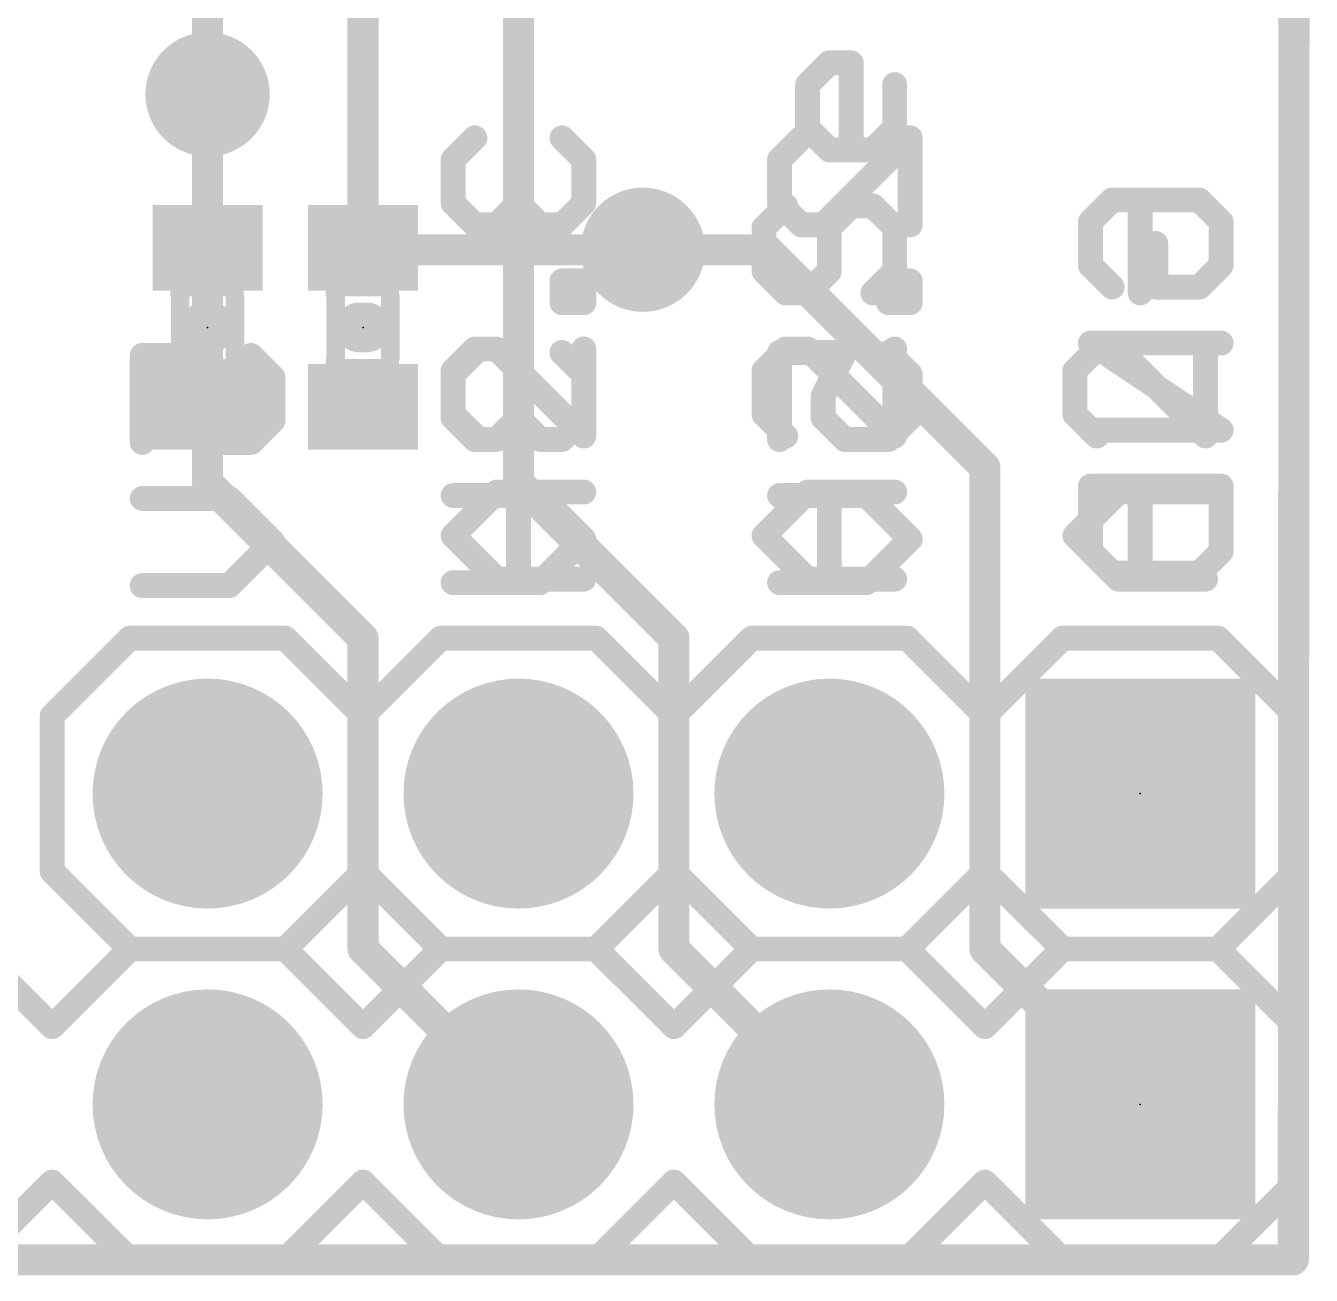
# Model space of a CAD drawing. Extents: x -3.8 to 20.4, y -21.6 to 37.
# Drawn here: x 9.94 to 20.45, y -0.13 to 10.09 of the extents above; entities that cross this region are included whole.
import ezdxf

# ---------------------------------------------------------------- set-up
doc = ezdxf.new("R2010")
doc.units = 0
for name, color, linetype in [('1', 12, 'CONTINUOUS'), ('16', 132, 'CONTINUOUS'), ('17', 110, 'CONTINUOUS'), ('18', 110, 'CONTINUOUS'), ('20', 53, 'CONTINUOUS'), ('21', 41, 'CONTINUOUS'), ('22', 40, 'CONTINUOUS'), ('23', 53, 'CONTINUOUS'), ('51', 53, 'CONTINUOUS')]:
    doc.layers.add(name, color=color, linetype=linetype)

# ---------------------------------------------------------------- blocks, each defined once
blk = doc.blocks.new('RECT')
blk.add_solid([(-0.5, -0.5), (0.5, -0.5), (-0.5, 0.5), (0.5, 0.5)])
blk = doc.blocks.new('SQUAREP')
blk.add_solid([(-0.5, -0.5), (0.5, -0.5), (-0.5, 0.5), (0.5, 0.5)])
blk = doc.blocks.new('ROUNDP')
at = {"const_width": 0.5}
blk.add_lwpolyline([(0, -0.25, 1), (0, 0.25, 1), (0, -0.25)], format="xyb", dxfattribs=at)
blk = doc.blocks.new('ROUNDV')
at = {"const_width": 0.5}
blk.add_lwpolyline([(0, -0.25, 1), (0, 0.25, 1), (0, -0.25)], format="xyb", dxfattribs=at)

msp = doc.modelspace()

# ---------------------------------------------------------------- linework, layer by layer
at = {"layer": '1'}
for points, const_width in [([(20.32, 36.83), (20.32, 0)], 0.2032), ([(11.43, 9.525), (11.43, 10.78)], 0.254), ([(12.7, 10.78), (12.7, 8.27)], 0.254), ([(11.43, 9.525), (11.43, 8.27)], 0.254), ([(12.715, 8.255), (12.7, 8.27)], 0.254), ([(14.986, 8.255), (12.715, 8.255)], 0.254), ([(20.32, 0), (0, 0)], 0.2032)]:
    msp.add_lwpolyline(points, dxfattribs=dict(at, const_width=const_width))
for points, const_width in [([(11.4935, 9.525, 1), (11.3665, 9.525)], 0.127), ([(11.3665, 9.525, 1), (11.4935, 9.525)], 0.127), ([(11.3665, 8.27, 1), (11.4935, 8.27)], 0.127), ([(12.7449, 8.3149, 1), (12.6551, 8.2251)], 0.127), ([(12.6365, 8.27, 1), (12.7635, 8.27)], 0.127), ([(12.715, 8.3185, 1), (12.715, 8.1915)], 0.127), ([(12.6701, 8.2101, 1), (12.7599, 8.2999)], 0.127), ([(14.986, 8.1915, 1), (14.986, 8.3185)], 0.127), ([(20.2692, 0, 1), (20.3708, 0)], 0.1016), ([(20.32, -0.0508, 1), (20.32, 0.0508)], 0.1016)]:
    msp.add_lwpolyline(points, format="xyb", dxfattribs=dict(at, const_width=const_width))
at = {"layer": '16'}
for points, const_width in [([(20.32, 36.83), (20.32, 0)], 0.2032), ([(13.97, 6.35), (13.97, 26.67)], 0.254), ([(11.43, 6.35), (11.43, 9.525)], 0.254), ([(16.002, 8.255), (14.986, 8.255)], 0.254), ([(17.78, 6.477), (16.002, 8.255)], 0.254), ([(17.78, 2.54), (17.78, 6.477)], 0.254), ([(12.7, 5.08), (11.43, 6.35)], 0.254), ([(15.24, 5.08), (13.97, 6.35)], 0.254), ([(12.7, 2.54), (12.7, 5.08)], 0.254), ([(15.24, 2.54), (15.24, 5.08)], 0.254), ([(13.97, 1.27), (12.7, 2.54)], 0.254), ([(16.51, 1.27), (15.24, 2.54)], 0.254), ([(19.05, 1.27), (17.78, 2.54)], 0.254), ([(20.32, 0), (0, 0)], 0.2032)]:
    msp.add_lwpolyline(points, dxfattribs=dict(at, const_width=const_width))
for points, const_width in [([(11.4935, 9.525, 1), (11.3665, 9.525)], 0.127), ([(14.986, 8.3185, 1), (14.986, 8.1915)], 0.127), ([(16.0469, 8.2999, 1), (15.9571, 8.2101)], 0.127), ([(16.002, 8.1915, 1), (16.002, 8.3185)], 0.127), ([(17.8435, 6.477, 1), (17.7165, 6.477)], 0.127), ([(17.7351, 6.4321, 1), (17.8249, 6.5219)], 0.127), ([(11.4749, 6.3949, 1), (11.3851, 6.3051)], 0.127), ([(11.3665, 6.35, 1), (11.4935, 6.35)], 0.127), ([(14.0149, 6.3949, 1), (13.9251, 6.3051)], 0.127), ([(13.9065, 6.35, 1), (14.0335, 6.35)], 0.127), ([(12.7635, 5.08, 1), (12.6365, 5.08)], 0.127), ([(12.6551, 5.0351, 1), (12.7449, 5.1249)], 0.127), ([(15.3035, 5.08, 1), (15.1765, 5.08)], 0.127), ([(15.1951, 5.0351, 1), (15.2849, 5.1249)], 0.127), ([(12.7449, 2.5849, 1), (12.6551, 2.4951)], 0.127), ([(15.2849, 2.5849, 1), (15.1951, 2.4951)], 0.127), ([(17.8249, 2.5849, 1), (17.7351, 2.4951)], 0.127), ([(12.6365, 2.54, 1), (12.7635, 2.54)], 0.127), ([(15.1765, 2.54, 1), (15.3035, 2.54)], 0.127), ([(17.7165, 2.54, 1), (17.8435, 2.54)], 0.127), ([(13.9251, 1.2251, 1), (14.0149, 1.3149)], 0.127), ([(16.4651, 1.2251, 1), (16.5549, 1.3149)], 0.127), ([(19.0051, 1.2251, 1), (19.0949, 1.3149)], 0.127), ([(20.2692, 0, 1), (20.3708, 0)], 0.1016), ([(20.32, -0.0508, 1), (20.32, 0.0508)], 0.1016)]:
    msp.add_lwpolyline(points, format="xyb", dxfattribs=dict(at, const_width=const_width))
at = {"layer": '20', "const_width": 0.254}
for points in [[(20.3, 0), (20.32, 36.83)], [(0, 0), (20.3, 0)]]:
    msp.add_lwpolyline(points, dxfattribs=at)
at = {"layer": '20', "const_width": 0.127}
for points in [[(20.3, -0.0635, 1), (20.3, 0.0635)], [(20.2365, 0, 1), (20.3635, 0)]]:
    msp.add_lwpolyline(points, format="xyb", dxfattribs=at)
at = {"layer": '21'}
for points, const_width in [([(16.3316, 9.6046), (16.5095, 9.7826)], 0.2032), ([(16.5095, 9.7826), (16.6875, 9.7826)], 0.2032), ([(16.6875, 9.7826), (16.6875, 9.0708)], 0.2032), ([(16.3316, 9.2487), (16.3316, 9.6046)], 0.2032), ([(17.0434, 9.6046), (17.0434, 9.2487)], 0.2032), ([(16.5095, 9.0708), (16.3316, 9.2487)], 0.2032), ([(17.0434, 9.2487), (16.8654, 9.0708)], 0.2032), ([(16.8654, 9.0708), (16.5095, 9.0708)], 0.2032), ([(13.9695, 7.9014), (13.9695, 8.6132)], 0.2032), ([(16.1536, 8.6132), (15.9757, 8.4352)], 0.2032), ([(16.5095, 8.4352), (16.6875, 8.6132)], 0.2032), ([(16.6875, 8.6132), (16.8654, 8.6132)], 0.2032), ([(16.8654, 8.6132), (17.0434, 8.4352)], 0.2032), ([(19.0495, 7.9014), (19.0495, 8.6132)], 0.2032), ([(15.9757, 8.4352), (15.9757, 8.0793)], 0.2032), ([(16.5095, 8.0793), (16.5095, 8.4352)], 0.2032), ([(17.0434, 8.4352), (17.0434, 8.0793)], 0.2032), ([(13.6136, 8.2573), (14.3255, 8.2573)], 0.2032), ([(15.9757, 8.0793), (16.1536, 7.9014)], 0.2032), ([(16.3316, 7.9014), (16.5095, 8.0793)], 0.2032), ([(17.0434, 8.0793), (16.8654, 7.9014)], 0.2032), ([(16.1536, 7.9014), (16.3316, 7.9014)], 0.2032), ([(11.4605, 7.62), (11.3995, 7.62)], 0.4064), ([(12.7305, 7.62), (12.6695, 7.62)], 0.4064), ([(13.6136, 7.4438), (13.4357, 7.2659)], 0.2032), ([(13.7916, 7.4438), (13.6136, 7.4438)], 0.2032), ([(14.5034, 6.732), (13.7916, 7.4438)], 0.2032), ([(14.5034, 7.4438), (14.5034, 6.732)], 0.2032), ([(16.1536, 7.4438), (15.9757, 7.2659)], 0.2032), ([(16.3316, 7.4438), (16.1536, 7.4438)], 0.2032), ([(17.0434, 6.732), (16.3316, 7.4438)], 0.2032), ([(17.0434, 7.4438), (17.0434, 6.732)], 0.2032), ([(18.6936, 7.4438), (18.5157, 7.2659)], 0.2032), ([(18.8716, 7.4438), (18.6936, 7.4438)], 0.2032), ([(19.5834, 6.732), (18.8716, 7.4438)], 0.2032), ([(19.5834, 7.4438), (19.5834, 6.732)], 0.2032), ([(13.4357, 7.2659), (13.4357, 6.9099)], 0.2032), ([(15.9757, 7.2659), (15.9757, 6.9099)], 0.2032), ([(18.5157, 7.2659), (18.5157, 6.9099)], 0.2032), ([(13.4357, 6.9099), (13.6136, 6.732)], 0.2032), ([(15.9757, 6.9099), (16.1536, 6.732)], 0.2032), ([(18.5157, 6.9099), (18.6936, 6.732)], 0.2032), ([(13.4357, 5.9185), (13.7916, 6.2744)], 0.2032), ([(13.7916, 6.2744), (14.5034, 6.2744)], 0.2032), ([(13.9695, 5.5626), (13.9695, 6.2744)], 0.2032), ([(15.9757, 5.9185), (16.3316, 6.2744)], 0.2032), ([(16.3316, 6.2744), (17.0434, 6.2744)], 0.2032), ([(16.5095, 5.5626), (16.5095, 6.2744)], 0.2032), ([(18.5157, 5.9185), (18.8716, 6.2744)], 0.2032), ([(18.8716, 6.2744), (19.5834, 6.2744)], 0.2032), ([(19.0495, 5.5626), (19.0495, 6.2744)], 0.2032), ([(13.7916, 5.5626), (13.4357, 5.9185)], 0.2032), ([(16.3316, 5.5626), (15.9757, 5.9185)], 0.2032), ([(18.8716, 5.5626), (18.5157, 5.9185)], 0.2032), ([(14.5034, 5.5626), (13.7916, 5.5626)], 0.2032), ([(17.0434, 5.5626), (16.3316, 5.5626)], 0.2032), ([(19.5834, 5.5626), (18.8716, 5.5626)], 0.2032), ([(10.16, 4.445), (10.795, 5.08)], 0.2032), ([(10.795, 5.08), (12.065, 5.08)], 0.2032), ([(12.7, 4.445), (12.065, 5.08)], 0.2032), ([(12.7, 4.445), (13.335, 5.08)], 0.2032), ([(13.335, 5.08), (14.605, 5.08)], 0.2032), ([(14.605, 5.08), (15.24, 4.445)], 0.2032), ([(15.24, 4.445), (15.875, 5.08)], 0.2032), ([(15.875, 5.08), (17.145, 5.08)], 0.2032), ([(17.145, 5.08), (17.78, 4.445)], 0.2032), ([(17.78, 4.445), (18.415, 5.08)], 0.2032), ([(18.415, 5.08), (19.685, 5.08)], 0.2032), ([(20.32, 4.445), (19.685, 5.08)], 0.2032), ([(10.16, 3.175), (10.16, 4.445)], 0.2032), ([(20.32, 3.175), (20.32, 4.445)], 0.2032), ([(10.795, 2.54), (10.16, 3.175)], 0.2032), ([(12.065, 2.54), (12.7, 3.175)], 0.2032), ([(13.335, 2.54), (12.7, 3.175)], 0.2032), ([(15.24, 3.175), (14.605, 2.54)], 0.2032), ([(15.875, 2.54), (15.24, 3.175)], 0.2032), ([(17.78, 3.175), (17.145, 2.54)], 0.2032), ([(18.415, 2.54), (17.78, 3.175)], 0.2032), ([(19.685, 2.54), (20.32, 3.175)], 0.2032), ([(9.525, 2.54), (10.16, 1.905)], 0.2032), ([(10.16, 1.905), (10.795, 2.54)], 0.2032), ([(12.065, 2.54), (10.795, 2.54)], 0.2032), ([(10.795, 2.54), (12.065, 2.54)], 0.2032), ([(12.7, 1.905), (12.065, 2.54)], 0.2032), ([(12.7, 1.905), (13.335, 2.54)], 0.2032), ([(14.605, 2.54), (13.335, 2.54)], 0.2032), ([(13.335, 2.54), (14.605, 2.54)], 0.2032), ([(14.605, 2.54), (15.24, 1.905)], 0.2032), ([(15.24, 1.905), (15.875, 2.54)], 0.2032), ([(17.145, 2.54), (15.875, 2.54)], 0.2032), ([(15.875, 2.54), (17.145, 2.54)], 0.2032), ([(17.145, 2.54), (17.78, 1.905)], 0.2032), ([(17.78, 1.905), (18.415, 2.54)], 0.2032), ([(19.685, 2.54), (18.415, 2.54)], 0.2032), ([(18.415, 2.54), (19.685, 2.54)], 0.2032), ([(20.32, 1.905), (19.685, 2.54)], 0.2032), ([(20.32, 0.635), (20.32, 1.905)], 0.2032), ([(10.16, 0.635), (9.525, 0)], 0.2032), ([(10.795, 0), (10.16, 0.635)], 0.2032), ([(12.065, 0), (12.7, 0.635)], 0.2032), ([(13.335, 0), (12.7, 0.635)], 0.2032), ([(15.24, 0.635), (14.605, 0)], 0.2032), ([(15.875, 0), (15.24, 0.635)], 0.2032), ([(17.78, 0.635), (17.145, 0)], 0.2032), ([(18.415, 0), (17.78, 0.635)], 0.2032), ([(19.685, 0), (20.32, 0.635)], 0.2032), ([(12.065, 0), (10.795, 0)], 0.2032), ([(14.605, 0), (13.335, 0)], 0.2032), ([(17.145, 0), (15.875, 0)], 0.2032), ([(19.685, 0), (18.415, 0)], 0.2032)]:
    msp.add_lwpolyline(points, dxfattribs=dict(at, const_width=const_width))
for points, const_width in [([(16.5095, 9.8334, 1), (16.5095, 9.7318)], 0.1016), ([(16.5455, 9.7467, 1), (16.4736, 9.8185)], 0.1016), ([(16.7383, 9.7826, 1), (16.6367, 9.7826)], 0.1016), ([(16.6875, 9.7318, 1), (16.6875, 9.8334)], 0.1016), ([(16.3824, 9.6046, 1), (16.2808, 9.6046)], 0.1016), ([(16.2957, 9.6406, 1), (16.3675, 9.5687)], 0.1016), ([(17.0942, 9.6046, 1), (16.9926, 9.6046)], 0.1016), ([(16.3675, 9.2847, 1), (16.2957, 9.2128)], 0.1016), ([(17.0793, 9.2128, 1), (17.0075, 9.2847)], 0.1016), ([(16.2808, 9.2487, 1), (16.3824, 9.2487)], 0.1016), ([(16.9926, 9.2487, 1), (17.0942, 9.2487)], 0.1016), ([(16.5095, 9.1216, 1), (16.5095, 9.02)], 0.1016), ([(16.4736, 9.0349, 1), (16.5455, 9.1067)], 0.1016), ([(16.8295, 9.1067, 1), (16.9014, 9.0349)], 0.1016), ([(16.8654, 9.02, 1), (16.8654, 9.1216)], 0.1016), ([(16.6367, 9.0708, 1), (16.7383, 9.0708)], 0.1016), ([(14.0203, 8.6132, 1), (13.9187, 8.6132)], 0.1016), ([(16.1896, 8.5773, 1), (16.1177, 8.6491)], 0.1016), ([(16.6875, 8.664, 1), (16.6875, 8.5624)], 0.1016), ([(16.7234, 8.5773, 1), (16.6516, 8.6491)], 0.1016), ([(16.9014, 8.6491, 1), (16.8295, 8.5773)], 0.1016), ([(16.8654, 8.5624, 1), (16.8654, 8.664)], 0.1016), ([(19.1003, 8.6132, 1), (18.9987, 8.6132)], 0.1016), ([(16.0265, 8.4352, 1), (15.9249, 8.4352)], 0.1016), ([(15.9398, 8.4712, 1), (16.0116, 8.3993)], 0.1016), ([(16.5603, 8.4352, 1), (16.4587, 8.4352)], 0.1016), ([(16.4736, 8.4712, 1), (16.5455, 8.3993)], 0.1016), ([(17.0942, 8.4352, 1), (16.9926, 8.4352)], 0.1016), ([(17.0075, 8.3993, 1), (17.0793, 8.4712)], 0.1016), ([(13.6136, 8.3081, 1), (13.6136, 8.2065)], 0.1016), ([(14.3255, 8.2065, 1), (14.3255, 8.3081)], 0.1016), ([(16.0116, 8.1153, 1), (15.9398, 8.0434)], 0.1016), ([(15.9249, 8.0793, 1), (16.0265, 8.0793)], 0.1016), ([(16.4587, 8.0793, 1), (16.5603, 8.0793)], 0.1016), ([(16.5455, 8.0434, 1), (16.4736, 8.1153)], 0.1016), ([(16.9926, 8.0793, 1), (17.0942, 8.0793)], 0.1016), ([(17.0793, 8.0434, 1), (17.0075, 8.1153)], 0.1016), ([(16.1536, 7.9522, 1), (16.1536, 7.8506)], 0.1016), ([(16.1177, 7.8655, 1), (16.1896, 7.9373)], 0.1016), ([(16.2957, 7.9373, 1), (16.3675, 7.8655)], 0.1016), ([(16.3316, 7.8506, 1), (16.3316, 7.9522)], 0.1016), ([(16.8295, 7.9373, 1), (16.9014, 7.8655)], 0.1016), ([(13.9187, 7.9014, 1), (14.0203, 7.9014)], 0.1016), ([(18.9987, 7.9014, 1), (19.1003, 7.9014)], 0.1016), ([(11.3995, 7.7216, 1), (11.3995, 7.5184)], 0.2032), ([(11.4605, 7.5184, 1), (11.4605, 7.7216)], 0.2032), ([(12.6695, 7.7216, 1), (12.6695, 7.5184)], 0.2032), ([(12.7305, 7.5184, 1), (12.7305, 7.7216)], 0.2032), ([(13.6136, 7.4946, 1), (13.6136, 7.393)], 0.1016), ([(13.6496, 7.4079, 1), (13.5777, 7.4797)], 0.1016), ([(13.8275, 7.4797, 1), (13.7557, 7.4079)], 0.1016), ([(13.7916, 7.393, 1), (13.7916, 7.4946)], 0.1016), ([(14.5542, 7.4438, 1), (14.4526, 7.4438)], 0.1016), ([(16.1536, 7.4946, 1), (16.1536, 7.393)], 0.1016), ([(16.1896, 7.4079, 1), (16.1177, 7.4797)], 0.1016), ([(16.3675, 7.4797, 1), (16.2957, 7.4079)], 0.1016), ([(16.3316, 7.393, 1), (16.3316, 7.4946)], 0.1016), ([(17.0942, 7.4438, 1), (16.9926, 7.4438)], 0.1016), ([(18.6936, 7.4946, 1), (18.6936, 7.393)], 0.1016), ([(18.7296, 7.4079, 1), (18.6577, 7.4797)], 0.1016), ([(18.9075, 7.4797, 1), (18.8357, 7.4079)], 0.1016), ([(18.8716, 7.393, 1), (18.8716, 7.4946)], 0.1016), ([(19.6342, 7.4438, 1), (19.5326, 7.4438)], 0.1016), ([(13.4865, 7.2659, 1), (13.3849, 7.2659)], 0.1016), ([(13.3998, 7.3018, 1), (13.4716, 7.2299)], 0.1016), ([(16.0265, 7.2659, 1), (15.9249, 7.2659)], 0.1016), ([(15.9398, 7.3018, 1), (16.0116, 7.2299)], 0.1016), ([(18.5665, 7.2659, 1), (18.4649, 7.2659)], 0.1016), ([(18.4798, 7.3018, 1), (18.5516, 7.2299)], 0.1016), ([(13.4716, 6.9459, 1), (13.3998, 6.874)], 0.1016), ([(13.3849, 6.9099, 1), (13.4865, 6.9099)], 0.1016), ([(16.0116, 6.9459, 1), (15.9398, 6.874)], 0.1016), ([(15.9249, 6.9099, 1), (16.0265, 6.9099)], 0.1016), ([(18.5516, 6.9459, 1), (18.4798, 6.874)], 0.1016), ([(18.4649, 6.9099, 1), (18.5665, 6.9099)], 0.1016), ([(13.5777, 6.6961, 1), (13.6496, 6.7679)], 0.1016), ([(14.4526, 6.732, 1), (14.5542, 6.732)], 0.1016), ([(14.4675, 6.6961, 1), (14.5393, 6.7679)], 0.1016), ([(16.1177, 6.6961, 1), (16.1896, 6.7679)], 0.1016), ([(16.9926, 6.732, 1), (17.0942, 6.732)], 0.1016), ([(17.0075, 6.6961, 1), (17.0793, 6.7679)], 0.1016), ([(18.6577, 6.6961, 1), (18.7296, 6.7679)], 0.1016), ([(19.5326, 6.732, 1), (19.6342, 6.732)], 0.1016), ([(19.5475, 6.6961, 1), (19.6193, 6.7679)], 0.1016), ([(13.7916, 6.3252, 1), (13.7916, 6.2236)], 0.1016), ([(13.8275, 6.2385, 1), (13.7557, 6.3103)], 0.1016), ([(14.0203, 6.2744, 1), (13.9187, 6.2744)], 0.1016), ([(14.5034, 6.2236, 1), (14.5034, 6.3252)], 0.1016), ([(16.3316, 6.3252, 1), (16.3316, 6.2236)], 0.1016), ([(16.3675, 6.2385, 1), (16.2957, 6.3103)], 0.1016), ([(16.5603, 6.2744, 1), (16.4587, 6.2744)], 0.1016), ([(17.0434, 6.2236, 1), (17.0434, 6.3252)], 0.1016), ([(18.8716, 6.3252, 1), (18.8716, 6.2236)], 0.1016), ([(18.9075, 6.2385, 1), (18.8357, 6.3103)], 0.1016), ([(19.1003, 6.2744, 1), (18.9987, 6.2744)], 0.1016), ([(19.5834, 6.2236, 1), (19.5834, 6.3252)], 0.1016), ([(13.4716, 5.9544, 1), (13.3998, 5.8826)], 0.1016), ([(13.3998, 5.9544, 1), (13.4716, 5.8826)], 0.1016), ([(16.0116, 5.9544, 1), (15.9398, 5.8826)], 0.1016), ([(15.9398, 5.9544, 1), (16.0116, 5.8826)], 0.1016), ([(18.5516, 5.9544, 1), (18.4798, 5.8826)], 0.1016), ([(18.4798, 5.9544, 1), (18.5516, 5.8826)], 0.1016), ([(13.7916, 5.6134, 1), (13.7916, 5.5118)], 0.1016), ([(13.7557, 5.5267, 1), (13.8275, 5.5985)], 0.1016), ([(13.9187, 5.5626, 1), (14.0203, 5.5626)], 0.1016), ([(14.5034, 5.5118, 1), (14.5034, 5.6134)], 0.1016), ([(16.3316, 5.6134, 1), (16.3316, 5.5118)], 0.1016), ([(16.2957, 5.5267, 1), (16.3675, 5.5985)], 0.1016), ([(16.4587, 5.5626, 1), (16.5603, 5.5626)], 0.1016), ([(17.0434, 5.5118, 1), (17.0434, 5.6134)], 0.1016), ([(18.8716, 5.6134, 1), (18.8716, 5.5118)], 0.1016), ([(18.8357, 5.5267, 1), (18.9075, 5.5985)], 0.1016), ([(18.9987, 5.5626, 1), (19.1003, 5.5626)], 0.1016), ([(19.5834, 5.5118, 1), (19.5834, 5.6134)], 0.1016), ([(10.795, 5.1308, 1), (10.795, 5.0292)], 0.1016), ([(10.8309, 5.0441, 1), (10.7591, 5.1159)], 0.1016), ([(12.1009, 5.1159, 1), (12.0291, 5.0441)], 0.1016), ([(12.065, 5.0292, 1), (12.065, 5.1308)], 0.1016), ([(13.335, 5.1308, 1), (13.335, 5.0292)], 0.1016), ([(13.3709, 5.0441, 1), (13.2991, 5.1159)], 0.1016), ([(14.6409, 5.1159, 1), (14.5691, 5.0441)], 0.1016), ([(14.605, 5.0292, 1), (14.605, 5.1308)], 0.1016), ([(15.875, 5.1308, 1), (15.875, 5.0292)], 0.1016), ([(15.9109, 5.0441, 1), (15.8391, 5.1159)], 0.1016), ([(17.1809, 5.1159, 1), (17.1091, 5.0441)], 0.1016), ([(17.145, 5.0292, 1), (17.145, 5.1308)], 0.1016), ([(18.415, 5.1308, 1), (18.415, 5.0292)], 0.1016), ([(18.4509, 5.0441, 1), (18.3791, 5.1159)], 0.1016), ([(19.7209, 5.1159, 1), (19.6491, 5.0441)], 0.1016), ([(19.685, 5.0292, 1), (19.685, 5.1308)], 0.1016), ([(10.2108, 4.445, 1), (10.1092, 4.445)], 0.1016), ([(10.1241, 4.4809, 1), (10.1959, 4.4091)], 0.1016), ([(12.6641, 4.4809, 1), (12.7359, 4.4091)], 0.1016), ([(12.6641, 4.4091, 1), (12.7359, 4.4809)], 0.1016), ([(15.2041, 4.4809, 1), (15.2759, 4.4091)], 0.1016), ([(15.2041, 4.4091, 1), (15.2759, 4.4809)], 0.1016), ([(17.7441, 4.4809, 1), (17.8159, 4.4091)], 0.1016), ([(17.7441, 4.4091, 1), (17.8159, 4.4809)], 0.1016), ([(20.3708, 4.445, 1), (20.2692, 4.445)], 0.1016), ([(20.2841, 4.4091, 1), (20.3559, 4.4809)], 0.1016), ([(10.1959, 3.2109, 1), (10.1241, 3.1391)], 0.1016), ([(12.7359, 3.2109, 1), (12.6641, 3.1391)], 0.1016), ([(12.7359, 3.1391, 1), (12.6641, 3.2109)], 0.1016), ([(15.2759, 3.2109, 1), (15.2041, 3.1391)], 0.1016), ([(15.2759, 3.1391, 1), (15.2041, 3.2109)], 0.1016), ([(17.8159, 3.2109, 1), (17.7441, 3.1391)], 0.1016), ([(17.8159, 3.1391, 1), (17.7441, 3.2109)], 0.1016), ([(20.3559, 3.1391, 1), (20.2841, 3.2109)], 0.1016), ([(10.1092, 3.175, 1), (10.2108, 3.175)], 0.1016), ([(20.2692, 3.175, 1), (20.3708, 3.175)], 0.1016), ([(10.795, 2.5908, 1), (10.795, 2.4892)], 0.1016), ([(10.795, 2.5908, 1), (10.795, 2.4892)], 0.1016), ([(10.8309, 2.5041, 1), (10.7591, 2.5759)], 0.1016), ([(10.7591, 2.5041, 1), (10.8309, 2.5759)], 0.1016), ([(12.1009, 2.5759, 1), (12.0291, 2.5041)], 0.1016), ([(12.0291, 2.5759, 1), (12.1009, 2.5041)], 0.1016), ([(12.065, 2.4892, 1), (12.065, 2.5908)], 0.1016), ([(12.065, 2.4892, 1), (12.065, 2.5908)], 0.1016), ([(13.335, 2.5908, 1), (13.335, 2.4892)], 0.1016), ([(13.335, 2.5908, 1), (13.335, 2.4892)], 0.1016), ([(13.3709, 2.5041, 1), (13.2991, 2.5759)], 0.1016), ([(13.2991, 2.5041, 1), (13.3709, 2.5759)], 0.1016), ([(14.6409, 2.5759, 1), (14.5691, 2.5041)], 0.1016), ([(14.5691, 2.5759, 1), (14.6409, 2.5041)], 0.1016), ([(14.605, 2.4892, 1), (14.605, 2.5908)], 0.1016), ([(14.605, 2.4892, 1), (14.605, 2.5908)], 0.1016), ([(15.875, 2.5908, 1), (15.875, 2.4892)], 0.1016), ([(15.875, 2.5908, 1), (15.875, 2.4892)], 0.1016), ([(15.9109, 2.5041, 1), (15.8391, 2.5759)], 0.1016), ([(15.8391, 2.5041, 1), (15.9109, 2.5759)], 0.1016), ([(17.1809, 2.5759, 1), (17.1091, 2.5041)], 0.1016), ([(17.1091, 2.5759, 1), (17.1809, 2.5041)], 0.1016), ([(17.145, 2.4892, 1), (17.145, 2.5908)], 0.1016), ([(17.145, 2.4892, 1), (17.145, 2.5908)], 0.1016), ([(18.415, 2.5908, 1), (18.415, 2.4892)], 0.1016), ([(18.415, 2.5908, 1), (18.415, 2.4892)], 0.1016), ([(18.4509, 2.5041, 1), (18.3791, 2.5759)], 0.1016), ([(18.3791, 2.5041, 1), (18.4509, 2.5759)], 0.1016), ([(19.7209, 2.5759, 1), (19.6491, 2.5041)], 0.1016), ([(19.6491, 2.5759, 1), (19.7209, 2.5041)], 0.1016), ([(19.685, 2.4892, 1), (19.685, 2.5908)], 0.1016), ([(19.685, 2.4892, 1), (19.685, 2.5908)], 0.1016), ([(20.3708, 1.905, 1), (20.2692, 1.905)], 0.1016), ([(10.1241, 1.9409, 1), (10.1959, 1.8691)], 0.1016), ([(10.1241, 1.8691, 1), (10.1959, 1.9409)], 0.1016), ([(12.6641, 1.9409, 1), (12.7359, 1.8691)], 0.1016), ([(12.6641, 1.8691, 1), (12.7359, 1.9409)], 0.1016), ([(15.2041, 1.9409, 1), (15.2759, 1.8691)], 0.1016), ([(15.2041, 1.8691, 1), (15.2759, 1.9409)], 0.1016), ([(17.7441, 1.9409, 1), (17.8159, 1.8691)], 0.1016), ([(17.7441, 1.8691, 1), (17.8159, 1.9409)], 0.1016), ([(20.2841, 1.8691, 1), (20.3559, 1.9409)], 0.1016), ([(10.1959, 0.6709, 1), (10.1241, 0.5991)], 0.1016), ([(10.1959, 0.5991, 1), (10.1241, 0.6709)], 0.1016), ([(12.7359, 0.6709, 1), (12.6641, 0.5991)], 0.1016), ([(12.7359, 0.5991, 1), (12.6641, 0.6709)], 0.1016), ([(15.2759, 0.6709, 1), (15.2041, 0.5991)], 0.1016), ([(15.2759, 0.5991, 1), (15.2041, 0.6709)], 0.1016), ([(17.8159, 0.6709, 1), (17.7441, 0.5991)], 0.1016), ([(17.8159, 0.5991, 1), (17.7441, 0.6709)], 0.1016), ([(20.3559, 0.5991, 1), (20.2841, 0.6709)], 0.1016), ([(20.2692, 0.635, 1), (20.3708, 0.635)], 0.1016), ([(10.795, 0.0508, 1), (10.795, -0.0508)], 0.1016), ([(10.7591, -0.0359, 1), (10.8309, 0.0359)], 0.1016), ([(12.0291, 0.0359, 1), (12.1009, -0.0359)], 0.1016), ([(12.065, -0.0508, 1), (12.065, 0.0508)], 0.1016), ([(13.335, 0.0508, 1), (13.335, -0.0508)], 0.1016), ([(13.2991, -0.0359, 1), (13.3709, 0.0359)], 0.1016), ([(14.5691, 0.0359, 1), (14.6409, -0.0359)], 0.1016), ([(14.605, -0.0508, 1), (14.605, 0.0508)], 0.1016), ([(15.875, 0.0508, 1), (15.875, -0.0508)], 0.1016), ([(15.8391, -0.0359, 1), (15.9109, 0.0359)], 0.1016), ([(17.1091, 0.0359, 1), (17.1809, -0.0359)], 0.1016), ([(17.145, -0.0508, 1), (17.145, 0.0508)], 0.1016), ([(18.415, 0.0508, 1), (18.415, -0.0508)], 0.1016), ([(18.3791, -0.0359, 1), (18.4509, 0.0359)], 0.1016), ([(19.6491, 0.0359, 1), (19.7209, -0.0359)], 0.1016), ([(19.685, -0.0508, 1), (19.685, 0.0508)], 0.1016)]:
    msp.add_lwpolyline(points, format="xyb", dxfattribs=dict(at, const_width=const_width))
at = {"layer": '22', "const_width": 0.2032}
for points in [[(13.6136, 9.1694), (13.4357, 8.9915)], [(14.5034, 8.9915), (14.3255, 9.1694)], [(16.1027, 8.9915), (16.2806, 9.1694)], [(17.1704, 9.1694), (16.4586, 8.4576)], [(17.1704, 8.4576), (17.1704, 9.1694)], [(13.4357, 8.9915), (13.4357, 8.6355)], [(14.5034, 8.6355), (14.5034, 8.9915)], [(16.1027, 8.6355), (16.1027, 8.9915)], [(13.9695, 8.6355), (13.9695, 8.8135)], [(13.4357, 8.6355), (13.6136, 8.4576)], [(13.7916, 8.4576), (13.9695, 8.6355)], [(13.9695, 8.6355), (14.1475, 8.4576)], [(14.3255, 8.4576), (14.5034, 8.6355)], [(16.2806, 8.4576), (16.1027, 8.6355)], [(18.6427, 8.4835), (18.8206, 8.6614)], [(18.8206, 8.6614), (19.5325, 8.6614)], [(19.5325, 8.6614), (19.7104, 8.4835)], [(13.6136, 8.4576), (13.7916, 8.4576)], [(14.1475, 8.4576), (14.3255, 8.4576)], [(16.4586, 8.4576), (16.2806, 8.4576)], [(18.6427, 8.1275), (18.6427, 8.4835)], [(19.7104, 8.4835), (19.7104, 8.1275)], [(19.1765, 7.9496), (19.1765, 8.3055)], [(18.8206, 7.9496), (18.6427, 8.1275)], [(19.7104, 8.1275), (19.5325, 7.9496)], [(14.5034, 8), (14.3255, 8)], [(14.3255, 8), (14.3255, 7.8221)], [(14.5034, 7.8221), (14.5034, 8)], [(17.1704, 8), (16.9925, 8)], [(16.9925, 8), (16.9925, 7.8221)], [(17.1704, 7.8221), (17.1704, 8)], [(19.5325, 7.9496), (19.1765, 7.9496)], [(14.3255, 7.8221), (14.5034, 7.8221)], [(16.9925, 7.8221), (17.1704, 7.8221)], [(19.7104, 7.492), (18.6427, 7.492)], [(18.6427, 7.492), (19.7104, 6.7802)], [(10.8957, 6.6796), (10.8957, 7.3914)], [(10.8957, 7.3914), (11.4295, 7.3914)], [(11.4295, 7.3914), (11.2516, 7.0355)], [(11.9634, 7.2134), (11.7855, 7.3914)], [(13.6136, 7.4153), (13.4357, 7.2374)], [(14.5034, 7.2374), (14.3255, 7.4153)], [(16.1027, 6.7035), (16.1027, 7.4153)], [(16.1027, 7.4153), (16.6365, 7.4153)], [(16.6365, 7.4153), (16.4586, 7.0594)], [(17.1704, 7.2374), (16.9925, 7.4153)], [(11.9634, 6.8575), (11.9634, 7.2134)], [(13.4357, 7.2374), (13.4357, 6.8815)], [(14.5034, 6.8815), (14.5034, 7.2374)], [(17.1704, 6.8815), (17.1704, 7.2374)], [(13.9695, 6.8815), (13.9695, 7.0594)], [(16.4586, 7.0594), (16.4586, 6.8815)], [(11.2516, 7.0355), (11.2516, 6.8575)], [(11.2516, 6.8575), (11.4295, 6.6796)], [(11.7855, 6.6796), (11.9634, 6.8575)], [(13.4357, 6.8815), (13.6136, 6.7035)], [(13.7916, 6.7035), (13.9695, 6.8815)], [(13.9695, 6.8815), (14.1475, 6.7035)], [(14.3255, 6.7035), (14.5034, 6.8815)], [(16.4586, 6.8815), (16.6365, 6.7035)], [(16.9925, 6.7035), (17.1704, 6.8815)], [(19.7104, 6.7802), (18.6427, 6.7802)], [(11.4295, 6.6796), (11.7855, 6.6796)], [(13.6136, 6.7035), (13.7916, 6.7035)], [(14.1475, 6.7035), (14.3255, 6.7035)], [(16.6365, 6.7035), (16.9925, 6.7035)], [(18.6427, 6.3226), (19.7104, 6.3226)], [(18.6427, 5.7888), (18.6427, 6.3226)], [(19.7104, 6.3226), (19.7104, 5.7888)], [(10.8957, 6.222), (11.6075, 6.222)], [(11.6075, 6.222), (11.9634, 5.8661)], [(13.4357, 6.2459), (14.1475, 6.2459)], [(14.1475, 6.2459), (14.5034, 5.89)], [(16.1027, 6.2459), (16.8145, 6.2459)], [(16.8145, 6.2459), (17.1704, 5.89)], [(14.5034, 5.89), (14.1475, 5.5341)], [(17.1704, 5.89), (16.8145, 5.5341)], [(11.9634, 5.8661), (11.6075, 5.5102)], [(18.8206, 5.6108), (18.6427, 5.7888)], [(19.7104, 5.7888), (19.5325, 5.6108)], [(19.5325, 5.6108), (18.8206, 5.6108)], [(11.6075, 5.5102), (10.8957, 5.5102)], [(14.1475, 5.5341), (13.4357, 5.5341)], [(16.8145, 5.5341), (16.1027, 5.5341)]]:
    msp.add_lwpolyline(points, dxfattribs=at)
at = {"layer": '22', "const_width": 0.1016}
for points in [[(13.6496, 9.1335, 1), (13.5777, 9.2053)], [(14.3614, 9.2053, 1), (14.2895, 9.1335)], [(16.3166, 9.1335, 1), (16.2447, 9.2053)], [(17.2212, 9.1694, 1), (17.1196, 9.1694)], [(17.2063, 9.1335, 1), (17.1345, 9.2053)], [(13.4865, 8.9915, 1), (13.3849, 8.9915)], [(13.3998, 9.0274, 1), (13.4716, 8.9555)], [(14.5542, 8.9915, 1), (14.4526, 8.9915)], [(14.4675, 8.9555, 1), (14.5393, 9.0274)], [(16.1535, 8.9915, 1), (16.0519, 8.9915)], [(16.0668, 9.0274, 1), (16.1386, 8.9555)], [(14.0203, 8.8135, 1), (13.9187, 8.8135)], [(13.4716, 8.6715, 1), (13.3998, 8.5996)], [(14.0055, 8.6715, 1), (13.9336, 8.5996)], [(14.0055, 8.5996, 1), (13.9336, 8.6715)], [(14.5393, 8.5996, 1), (14.4675, 8.6715)], [(16.1386, 8.6715, 1), (16.0668, 8.5996)], [(18.8206, 8.7122, 1), (18.8206, 8.6106)], [(18.8566, 8.6255, 1), (18.7847, 8.6973)], [(19.5684, 8.6973, 1), (19.4965, 8.6255)], [(19.5325, 8.6106, 1), (19.5325, 8.7122)], [(13.3849, 8.6355, 1), (13.4865, 8.6355)], [(13.9187, 8.6355, 1), (14.0203, 8.6355)], [(14.4526, 8.6355, 1), (14.5542, 8.6355)], [(16.0519, 8.6355, 1), (16.1535, 8.6355)], [(13.6136, 8.5084, 1), (13.6136, 8.4068)], [(13.5777, 8.4217, 1), (13.6496, 8.4935)], [(13.7557, 8.4935, 1), (13.8275, 8.4217)], [(13.7916, 8.4068, 1), (13.7916, 8.5084)], [(14.1475, 8.5084, 1), (14.1475, 8.4068)], [(14.1116, 8.4217, 1), (14.1834, 8.4935)], [(14.2895, 8.4935, 1), (14.3614, 8.4217)], [(14.3255, 8.4068, 1), (14.3255, 8.5084)], [(16.2806, 8.5084, 1), (16.2806, 8.4068)], [(16.2447, 8.4217, 1), (16.3166, 8.4935)], [(16.4227, 8.4935, 1), (16.4945, 8.4217)], [(16.4586, 8.4068, 1), (16.4586, 8.5084)], [(17.1196, 8.4576, 1), (17.2212, 8.4576)], [(18.6935, 8.4835, 1), (18.5919, 8.4835)], [(18.6068, 8.5194, 1), (18.6786, 8.4475)], [(19.7612, 8.4835, 1), (19.6596, 8.4835)], [(19.6745, 8.4475, 1), (19.7463, 8.5194)], [(19.2273, 8.3055, 1), (19.1257, 8.3055)], [(18.6786, 8.1635, 1), (18.6068, 8.0916)], [(19.7463, 8.0916, 1), (19.6745, 8.1635)], [(14.3763, 8, 1), (14.2746, 8)], [(14.3255, 8.0508, 1), (14.3255, 7.9492)], [(14.5542, 8, 1), (14.4526, 8)], [(14.5034, 7.9492, 1), (14.5034, 8.0508)], [(16.9925, 8.0508, 1), (16.9925, 7.9492)], [(17.0433, 8, 1), (16.9417, 8)], [(17.2212, 8, 1), (17.1196, 8)], [(17.1704, 7.9492, 1), (17.1704, 8.0508)], [(18.5919, 8.1275, 1), (18.6935, 8.1275)], [(19.6596, 8.1275, 1), (19.7612, 8.1275)], [(18.7847, 7.9137, 1), (18.8566, 7.9855)], [(19.1765, 8.0004, 1), (19.1765, 7.8988)], [(19.1257, 7.9496, 1), (19.2273, 7.9496)], [(19.4965, 7.9855, 1), (19.5684, 7.9137)], [(19.5325, 7.8988, 1), (19.5325, 8.0004)], [(14.3255, 7.8729, 1), (14.3255, 7.7713)], [(14.5034, 7.7713, 1), (14.5034, 7.8729)], [(16.9925, 7.8729, 1), (16.9925, 7.7713)], [(17.1704, 7.7713, 1), (17.1704, 7.8729)], [(14.2746, 7.8221, 1), (14.3763, 7.8221)], [(14.4526, 7.8221, 1), (14.5542, 7.8221)], [(16.9417, 7.8221, 1), (17.0433, 7.8221)], [(17.1196, 7.8221, 1), (17.2212, 7.8221)], [(18.6427, 7.5428, 1), (18.6427, 7.4412)], [(18.6709, 7.5343, 1), (18.6145, 7.4497)], [(19.7104, 7.4412, 1), (19.7104, 7.5428)], [(10.9465, 7.3914, 1), (10.8449, 7.3914)], [(10.8957, 7.4422, 1), (10.8957, 7.3406)], [(11.475, 7.3687, 1), (11.3841, 7.4141)], [(11.4295, 7.3406, 1), (11.4295, 7.4422)], [(11.8214, 7.4273, 1), (11.7495, 7.3555)], [(13.6496, 7.3794, 1), (13.5777, 7.4512)], [(14.3614, 7.4512, 1), (14.2895, 7.3794)], [(16.1535, 7.4153, 1), (16.0519, 7.4153)], [(16.1027, 7.4661, 1), (16.1027, 7.3645)], [(16.682, 7.3926, 1), (16.5911, 7.438)], [(16.6365, 7.3645, 1), (16.6365, 7.4661)], [(17.0284, 7.4512, 1), (16.9565, 7.3794)], [(12.0142, 7.2134, 1), (11.9126, 7.2134)], [(11.9275, 7.1775, 1), (11.9993, 7.2494)], [(13.4865, 7.2374, 1), (13.3849, 7.2374)], [(13.3998, 7.2733, 1), (13.4716, 7.2014)], [(14.5542, 7.2374, 1), (14.4526, 7.2374)], [(14.4675, 7.2014, 1), (14.5393, 7.2733)], [(17.2212, 7.2374, 1), (17.1196, 7.2374)], [(17.1345, 7.2014, 1), (17.2063, 7.2733)], [(14.0203, 7.0594, 1), (13.9187, 7.0594)], [(16.5094, 7.0594, 1), (16.4078, 7.0594)], [(11.3024, 7.0355, 1), (11.2008, 7.0355)], [(11.2062, 7.0582, 1), (11.297, 7.0128)], [(16.4132, 7.0821, 1), (16.504, 7.0367)], [(11.2875, 6.8935, 1), (11.2157, 6.8216)], [(11.9993, 6.8216, 1), (11.9275, 6.8935)], [(13.4716, 6.9174, 1), (13.3998, 6.8455)], [(13.3849, 6.8815, 1), (13.4865, 6.8815)], [(14.0055, 6.9174, 1), (13.9336, 6.8455)], [(13.9187, 6.8815, 1), (14.0203, 6.8815)], [(14.0055, 6.8455, 1), (13.9336, 6.9174)], [(14.4526, 6.8815, 1), (14.5542, 6.8815)], [(14.5393, 6.8455, 1), (14.4675, 6.9174)], [(16.4945, 6.9174, 1), (16.4227, 6.8455)], [(16.4078, 6.8815, 1), (16.5094, 6.8815)], [(17.1196, 6.8815, 1), (17.2212, 6.8815)], [(17.2063, 6.8455, 1), (17.1345, 6.9174)], [(11.2008, 6.8575, 1), (11.3024, 6.8575)], [(11.9126, 6.8575, 1), (12.0142, 6.8575)], [(18.6427, 6.831, 1), (18.6427, 6.7294)], [(19.6822, 6.7379, 1), (19.7386, 6.8225)], [(19.7104, 6.7294, 1), (19.7104, 6.831)], [(10.8449, 6.6796, 1), (10.9465, 6.6796)], [(11.4295, 6.7304, 1), (11.4295, 6.6288)], [(11.3936, 6.6437, 1), (11.4655, 6.7155)], [(11.7495, 6.7155, 1), (11.8214, 6.6437)], [(11.7855, 6.6288, 1), (11.7855, 6.7304)], [(13.6136, 6.7543, 1), (13.6136, 6.6527)], [(13.5777, 6.6676, 1), (13.6496, 6.7394)], [(13.7557, 6.7394, 1), (13.8275, 6.6676)], [(13.7916, 6.6527, 1), (13.7916, 6.7543)], [(14.1475, 6.7543, 1), (14.1475, 6.6527)], [(14.1116, 6.6676, 1), (14.1834, 6.7394)], [(14.2895, 6.7394, 1), (14.3614, 6.6676)], [(14.3255, 6.6527, 1), (14.3255, 6.7543)], [(16.0519, 6.7035, 1), (16.1535, 6.7035)], [(16.6365, 6.7543, 1), (16.6365, 6.6527)], [(16.6006, 6.6676, 1), (16.6725, 6.7394)], [(16.9565, 6.7394, 1), (17.0284, 6.6676)], [(16.9925, 6.6527, 1), (16.9925, 6.7543)], [(18.6427, 6.3734, 1), (18.6427, 6.2718)], [(18.6935, 6.3226, 1), (18.5919, 6.3226)], [(19.7612, 6.3226, 1), (19.6596, 6.3226)], [(19.7104, 6.2718, 1), (19.7104, 6.3734)], [(10.8957, 6.2728, 1), (10.8957, 6.1712)], [(11.6434, 6.2579, 1), (11.5716, 6.1861)], [(11.6075, 6.1712, 1), (11.6075, 6.2728)], [(13.4357, 6.2967, 1), (13.4357, 6.1951)], [(14.1834, 6.2818, 1), (14.1116, 6.21)], [(14.1475, 6.1951, 1), (14.1475, 6.2967)], [(16.1027, 6.2967, 1), (16.1027, 6.1951)], [(16.8504, 6.2818, 1), (16.7786, 6.21)], [(16.8145, 6.1951, 1), (16.8145, 6.2967)], [(14.5393, 5.8541, 1), (14.4675, 5.9259)], [(17.2063, 5.8541, 1), (17.1345, 5.9259)], [(11.9993, 5.8302, 1), (11.9275, 5.902)], [(11.9275, 5.8302, 1), (11.9993, 5.902)], [(14.4675, 5.8541, 1), (14.5393, 5.9259)], [(17.1345, 5.8541, 1), (17.2063, 5.9259)], [(18.6786, 5.8247, 1), (18.6068, 5.7528)], [(19.7463, 5.7528, 1), (19.6745, 5.8247)], [(18.5919, 5.7888, 1), (18.6935, 5.7888)], [(19.6596, 5.7888, 1), (19.7612, 5.7888)], [(18.8206, 5.6616, 1), (18.8206, 5.56)], [(18.7847, 5.5749, 1), (18.8566, 5.6467)], [(19.4965, 5.6467, 1), (19.5684, 5.5749)], [(19.5325, 5.56, 1), (19.5325, 5.6616)], [(10.8957, 5.561, 1), (10.8957, 5.4594)], [(11.5716, 5.5461, 1), (11.6434, 5.4743)], [(11.6075, 5.4594, 1), (11.6075, 5.561)], [(13.4357, 5.5849, 1), (13.4357, 5.4833)], [(14.1116, 5.57, 1), (14.1834, 5.4982)], [(14.1475, 5.4833, 1), (14.1475, 5.5849)], [(16.1027, 5.5849, 1), (16.1027, 5.4833)], [(16.7786, 5.57, 1), (16.8504, 5.4982)], [(16.8145, 5.4833, 1), (16.8145, 5.5849)]]:
    msp.add_lwpolyline(points, format="xyb", dxfattribs=at)
at = {"layer": '23'}
for p in [(11.43, 7.62), (12.7, 7.62), (19.05, 3.81), (19.05, 1.27)]:
    msp.add_point(p, dxfattribs=at)
at = {"layer": '51', "const_width": 0.1524}
for points in [[(11.206, 7.375), (11.206, 7.865)], [(11.654, 7.865), (11.654, 7.375)], [(12.476, 7.375), (12.476, 7.865)], [(12.924, 7.865), (12.924, 7.375)]]:
    msp.add_lwpolyline(points, dxfattribs=at)
at = {"layer": '51', "const_width": 0.0762}
for points in [[(11.2441, 7.865, 1), (11.1679, 7.865)], [(11.6921, 7.865, 1), (11.6159, 7.865)], [(12.5141, 7.865, 1), (12.4379, 7.865)], [(12.9621, 7.865, 1), (12.8859, 7.865)], [(11.1679, 7.375, 1), (11.2441, 7.375)], [(11.6159, 7.375, 1), (11.6921, 7.375)], [(12.4379, 7.375, 1), (12.5141, 7.375)], [(12.8859, 7.375, 1), (12.9621, 7.375)]]:
    msp.add_lwpolyline(points, format="xyb", dxfattribs=at)

# ---------------------------------------------------------------- block references
at = {"layer": '1', "xscale": 0.7, "yscale": 0.9, "rotation": 270}
for p in [(11.43, 8.27), (12.7, 8.27), (11.43, 6.97), (12.7, 6.97)]:
    msp.add_blockref('RECT', p, dxfattribs=at)
at = {"layer": '17', "xscale": 1.8796, "yscale": 1.8796, "rotation": 270}
for name, p in [('ROUNDP', (11.43, 3.81)), ('ROUNDP', (11.43, 3.81)), ('ROUNDP', (13.97, 3.81)), ('ROUNDP', (13.97, 3.81)), ('ROUNDP', (16.51, 3.81)), ('ROUNDP', (16.51, 3.81)), ('SQUAREP', (19.05, 3.81)), ('SQUAREP', (19.05, 3.81)), ('ROUNDP', (11.43, 1.27)), ('ROUNDP', (11.43, 1.27)), ('ROUNDP', (13.97, 1.27)), ('ROUNDP', (13.97, 1.27)), ('ROUNDP', (16.51, 1.27)), ('ROUNDP', (16.51, 1.27)), ('SQUAREP', (19.05, 1.27)), ('SQUAREP', (19.05, 1.27))]:
    msp.add_blockref(name, p, dxfattribs=at)
at = {"layer": '18', "xscale": 1.016, "yscale": 1.016}
for p in [(11.43, 9.525), (11.43, 9.525), (14.986, 8.255), (14.986, 8.255)]:
    msp.add_blockref('ROUNDV', p, dxfattribs=at)
at = {"layer": '51'}
for p, xscale, yscale, rotation in [((11.4252, 8.024), 0.3, 0.5999, 270), ((12.6951, 8.024), 0.3, 0.5999, 270), ((11.4252, 7.2112), 0.3, 0.5999, 270), ((12.6951, 7.2112), 0.3, 0.5999, 270), ((11.43, 3.81), 0.508, 0.508, 180), ((13.97, 3.81), 0.508, 0.508, 180), ((16.51, 3.81), 0.508, 0.508, 180), ((19.05, 3.81), 0.508, 0.508, 180), ((11.43, 1.27), 0.508, 0.508, 180), ((13.97, 1.27), 0.508, 0.508, 180), ((16.51, 1.27), 0.508, 0.508, 180), ((19.05, 1.27), 0.508, 0.508, 180)]:
    msp.add_blockref('RECT', p, dxfattribs=dict(at, xscale=xscale, yscale=yscale, rotation=rotation))

doc.saveas('drawing.dxf')
